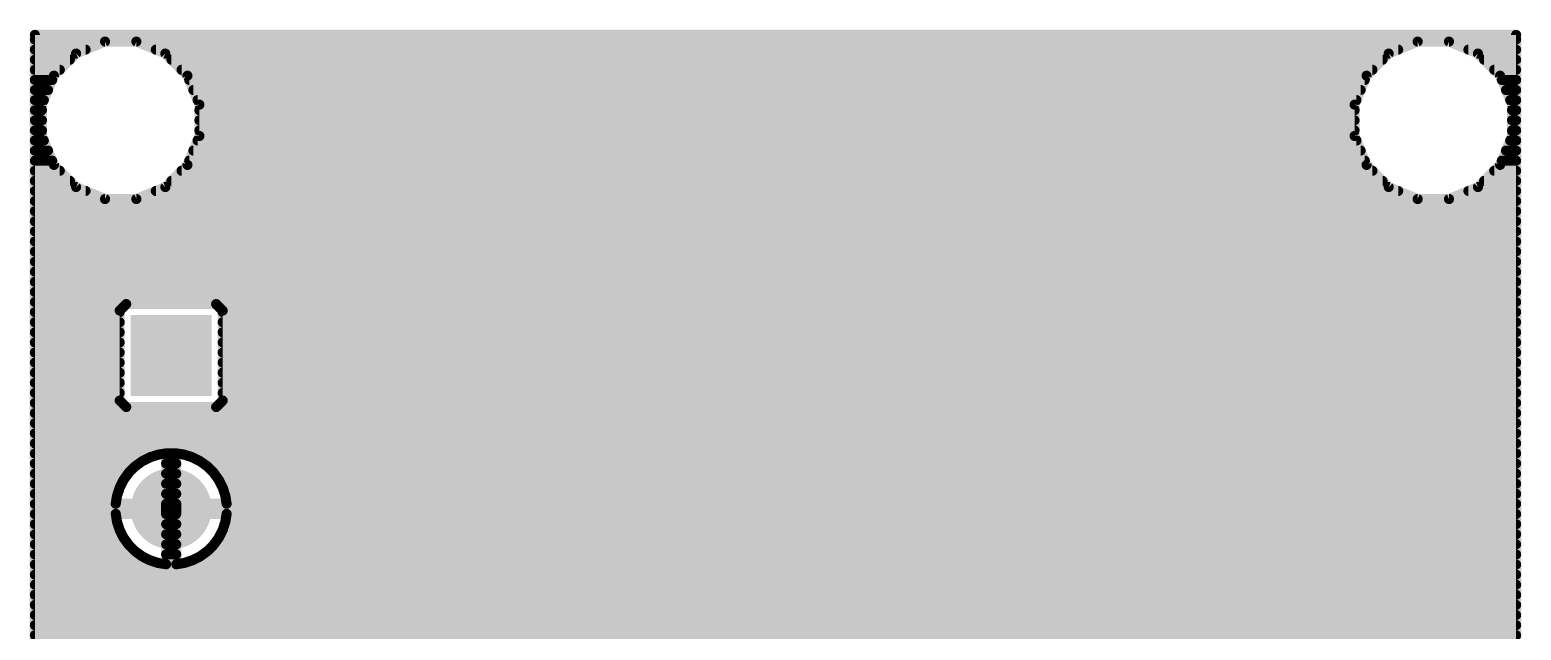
# Model space of a CAD drawing. Extents: x 0.3 to 37.8, y 0.3 to 44.2.
# Drawn here: x 0.25 to 37.77, y 29.08 to 44.19 of the extents above; entities that cross this region are included whole.
import ezdxf

# ---------------------------------------------------------------- set-up
doc = ezdxf.new("R2010")
doc.units = 0
doc.layers.add('16', color=175, linetype='CONTINUOUS')
doc.layers.add('17', color=82, linetype='CONTINUOUS')

# ---------------------------------------------------------------- blocks, each defined once
blk = doc.blocks.new('SQUAREP')
blk.add_solid([(-0.5, -0.5), (0.5, -0.5), (-0.5, 0.5), (0.5, 0.5)])
blk = doc.blocks.new('ROUNDP')
at = {"const_width": 0.5}
blk.add_lwpolyline([(0, -0.25, 1), (0, 0.25, 1), (0, -0.25)], format="xyb", dxfattribs=at)

msp = doc.modelspace()

# ---------------------------------------------------------------- linework, layer by layer
at = {"layer": '16', "const_width": 0.254}
for points in [[(0.381, 0.381), (0.381, 44.059)], [(0.381, 44.059), (37.643, 44.059)], [(0.381, 43.942), (37.643, 43.942)], [(2.146, 43.891), (1.4179, 43.5894)], [(2.934, 43.891), (2.146, 43.891)], [(3.6621, 43.5894), (2.934, 43.891)], [(35.166, 43.891), (34.4379, 43.5894)], [(35.954, 43.891), (35.166, 43.891)], [(36.6821, 43.5894), (35.954, 43.891)], [(37.643, 44.059), (37.643, 0.381)], [(0.381, 43.688), (1.6559, 43.688)], [(0.381, 43.434), (1.2624, 43.434)], [(1.4179, 43.5894), (0.8606, 43.0321)], [(3.4241, 43.688), (34.6759, 43.688)], [(4.2194, 43.0321), (3.6621, 43.5894)], [(3.8176, 43.434), (34.2824, 43.434)], [(34.4379, 43.5894), (33.8806, 43.0321)], [(36.4441, 43.688), (37.643, 43.688)], [(37.2394, 43.0321), (36.6821, 43.5894)], [(36.8376, 43.434), (37.643, 43.434)], [(0.381, 43.18), (1.0084, 43.18)], [(0.8606, 43.0321), (0.559, 42.304)], [(4.0716, 43.18), (34.0284, 43.18)], [(4.521, 42.304), (4.2194, 43.0321)], [(33.8806, 43.0321), (33.579, 42.304)], [(37.0916, 43.18), (37.643, 43.18)], [(37.541, 42.304), (37.2394, 43.0321)], [(0.381, 42.926), (0.8166, 42.926)], [(0.381, 42.672), (0.7114, 42.672)], [(4.2634, 42.926), (33.8366, 42.926)], [(4.3686, 42.672), (33.7314, 42.672)], [(37.2834, 42.926), (37.643, 42.926)], [(37.3886, 42.672), (37.643, 42.672)], [(0.381, 42.418), (0.6062, 42.418)], [(0.559, 42.304), (0.559, 41.516)], [(4.4738, 42.418), (33.6262, 42.418)], [(4.521, 41.516), (4.521, 42.304)], [(33.579, 42.304), (33.579, 41.516)], [(37.4938, 42.418), (37.643, 42.418)], [(37.541, 41.516), (37.541, 42.304)], [(0.381, 42.164), (0.559, 42.164)], [(0.381, 41.91), (0.559, 41.91)], [(4.521, 42.164), (33.579, 42.164)], [(4.521, 41.91), (33.579, 41.91)], [(37.541, 42.164), (37.643, 42.164)], [(37.541, 41.91), (37.643, 41.91)], [(0.381, 41.656), (0.559, 41.656)], [(0.559, 41.516), (0.8606, 40.7879)], [(4.2194, 40.7879), (4.521, 41.516)], [(4.521, 41.656), (33.579, 41.656)], [(33.579, 41.516), (33.8806, 40.7879)], [(37.2394, 40.7879), (37.541, 41.516)], [(37.541, 41.656), (37.643, 41.656)], [(0.381, 41.402), (0.6062, 41.402)], [(0.381, 41.148), (0.7114, 41.148)], [(4.3686, 41.148), (33.7314, 41.148)], [(4.4738, 41.402), (33.6262, 41.402)], [(37.3886, 41.148), (37.643, 41.148)], [(37.4938, 41.402), (37.643, 41.402)], [(0.381, 40.894), (0.8166, 40.894)], [(0.8606, 40.7879), (1.4179, 40.2306)], [(3.6621, 40.2306), (4.2194, 40.7879)], [(4.2634, 40.894), (33.8366, 40.894)], [(33.8806, 40.7879), (34.4379, 40.2306)], [(36.6821, 40.2306), (37.2394, 40.7879)], [(37.2834, 40.894), (37.643, 40.894)], [(0.381, 40.64), (1.0084, 40.64)], [(4.0716, 40.64), (34.0284, 40.64)], [(37.0916, 40.64), (37.643, 40.64)], [(0.381, 40.386), (1.2624, 40.386)], [(0.381, 40.132), (1.6559, 40.132)], [(1.4179, 40.2306), (2.146, 39.929)], [(2.934, 39.929), (3.6621, 40.2306)], [(3.4241, 40.132), (34.6759, 40.132)], [(3.8176, 40.386), (34.2824, 40.386)], [(34.4379, 40.2306), (35.166, 39.929)], [(35.954, 39.929), (36.6821, 40.2306)], [(36.4441, 40.132), (37.643, 40.132)], [(36.8376, 40.386), (37.643, 40.386)], [(0.381, 39.878), (37.643, 39.878)], [(2.146, 39.929), (2.934, 39.929)], [(35.166, 39.929), (35.954, 39.929)], [(0.381, 39.624), (37.643, 39.624)], [(0.381, 39.37), (37.643, 39.37)], [(0.381, 39.116), (37.643, 39.116)], [(0.381, 38.862), (37.643, 38.862)], [(0.381, 38.608), (37.643, 38.608)], [(0.381, 38.354), (37.643, 38.354)], [(0.381, 38.1), (37.643, 38.1)], [(0.381, 37.846), (37.643, 37.846)], [(0.381, 37.592), (37.643, 37.592)], [(0.381, 37.338), (37.643, 37.338)], [(0.381, 37.084), (2.5146, 37.084)], [(2.6783, 37.2872), (2.5146, 37.1235)], [(2.5146, 37.1235), (2.5146, 34.8601)], [(4.9417, 37.2872), (2.6783, 37.2872)], [(5.1054, 37.1235), (4.9417, 37.2872)], [(5.1054, 34.8601), (5.1054, 37.1235)], [(5.1054, 37.084), (37.643, 37.084)], [(0.381, 36.83), (2.5146, 36.83)], [(5.1054, 36.83), (37.643, 36.83)], [(0.381, 36.576), (2.5146, 36.576)], [(0.381, 36.322), (2.5146, 36.322)], [(5.1054, 36.576), (37.643, 36.576)], [(5.1054, 36.322), (37.643, 36.322)], [(0.381, 36.068), (2.5146, 36.068)], [(5.1054, 36.068), (37.643, 36.068)], [(0.381, 35.814), (2.5146, 35.814)], [(0.381, 35.56), (2.5146, 35.56)], [(5.1054, 35.814), (37.643, 35.814)], [(5.1054, 35.56), (37.643, 35.56)], [(0.381, 35.306), (2.5146, 35.306)], [(5.1054, 35.306), (37.643, 35.306)], [(0.381, 35.052), (2.5146, 35.052)], [(0.381, 34.798), (2.5767, 34.798)], [(2.5146, 34.8601), (2.6783, 34.6964)], [(4.9417, 34.6964), (5.1054, 34.8601)], [(5.0433, 34.798), (37.643, 34.798)], [(5.1054, 35.052), (37.643, 35.052)], [(0.381, 34.544), (37.643, 34.544)], [(2.6783, 34.6964), (4.9417, 34.6964)], [(0.381, 34.29), (37.643, 34.29)], [(0.381, 34.036), (37.643, 34.036)], [(0.381, 33.782), (37.643, 33.782)], [(0.381, 33.528), (3.6673, 33.528)], [(0.381, 33.274), (2.9993, 33.274)], [(3.0778, 33.331), (2.8999, 33.2018)], [(3.2737, 33.4308), (3.0778, 33.331)], [(3.4829, 33.4988), (3.2737, 33.4308)], [(3.683, 33.5305), (3.4829, 33.4988)], [(3.683, 32.2632), (3.683, 33.5305)], [(3.683, 33.528), (3.937, 33.528)], [(3.683, 33.274), (3.937, 33.274)], [(4.1371, 33.4988), (3.937, 33.5305)], [(3.937, 33.5305), (3.937, 32.2632)], [(3.9527, 33.528), (37.643, 33.528)], [(4.3463, 33.4308), (4.1371, 33.4988)], [(4.5422, 33.331), (4.3463, 33.4308)], [(4.7201, 33.2018), (4.5422, 33.331)], [(4.6207, 33.274), (37.643, 33.274)], [(0.381, 33.02), (2.7253, 33.02)], [(2.7444, 33.0463), (2.6152, 32.8684)], [(2.8999, 33.2018), (2.7444, 33.0463)], [(3.683, 33.02), (3.937, 33.02)], [(4.8756, 33.0463), (4.7201, 33.2018)], [(5.0048, 32.8684), (4.8756, 33.0463)], [(4.8947, 33.02), (37.643, 33.02)], [(0.381, 32.766), (2.563, 32.766)], [(0.381, 32.512), (2.4632, 32.512)], [(2.5154, 32.6725), (2.4474, 32.4633)], [(2.6152, 32.8684), (2.5154, 32.6725)], [(3.683, 32.766), (3.937, 32.766)], [(3.683, 32.512), (3.937, 32.512)], [(5.1046, 32.6725), (5.0048, 32.8684)], [(5.057, 32.766), (37.643, 32.766)], [(5.1726, 32.4633), (5.1046, 32.6725)], [(5.1568, 32.512), (37.643, 32.512)], [(0.381, 32.258), (3.683, 32.258)], [(2.4474, 32.4633), (2.4157, 32.2632)], [(2.4157, 32.2632), (3.683, 32.2632)], [(3.937, 32.2632), (3.683, 32.2632)], [(3.683, 32.2632), (3.683, 32.0092)], [(3.937, 32.0092), (3.937, 32.2632)], [(3.937, 32.2632), (5.2043, 32.2632)], [(3.937, 32.258), (37.643, 32.258)], [(5.2043, 32.2632), (5.1726, 32.4633)], [(0.381, 32.004), (2.4165, 32.004)], [(3.683, 32.0092), (2.4157, 32.0092)], [(2.4157, 32.0092), (2.4474, 31.8091)], [(2.4474, 31.8091), (2.5154, 31.5999)], [(3.683, 30.7419), (3.683, 32.0092)], [(3.683, 32.0092), (3.937, 32.0092)], [(3.683, 32.004), (3.937, 32.004)], [(3.937, 32.0092), (3.937, 30.7419)], [(5.2043, 32.0092), (3.937, 32.0092)], [(5.1046, 31.5999), (5.1726, 31.8091)], [(5.1726, 31.8091), (5.2043, 32.0092)], [(5.2035, 32.004), (37.643, 32.004)], [(0.381, 31.75), (2.4666, 31.75)], [(0.381, 31.496), (2.5683, 31.496)], [(2.5154, 31.5999), (2.6152, 31.404)], [(2.6152, 31.404), (2.7444, 31.2261)], [(3.683, 31.75), (3.937, 31.75)], [(3.683, 31.496), (3.937, 31.496)], [(4.8756, 31.2261), (5.0048, 31.404)], [(5.0048, 31.404), (5.1046, 31.5999)], [(5.0517, 31.496), (37.643, 31.496)], [(5.1534, 31.75), (37.643, 31.75)], [(0.381, 31.242), (2.7329, 31.242)], [(2.7444, 31.2261), (2.8999, 31.0706)], [(2.8999, 31.0706), (3.0778, 30.9414)], [(3.683, 31.242), (3.937, 31.242)], [(4.5422, 30.9414), (4.7201, 31.0706)], [(4.7201, 31.0706), (4.8756, 31.2261)], [(4.8871, 31.242), (37.643, 31.242)], [(0.381, 30.988), (3.0136, 30.988)], [(0.381, 30.734), (37.643, 30.734)], [(3.0778, 30.9414), (3.2737, 30.8416)], [(3.2737, 30.8416), (3.4829, 30.7736)], [(3.4829, 30.7736), (3.683, 30.7419)], [(3.683, 30.988), (3.937, 30.988)], [(3.937, 30.7419), (4.1371, 30.7736)], [(4.1371, 30.7736), (4.3463, 30.8416)], [(4.3463, 30.8416), (4.5422, 30.9414)], [(4.6064, 30.988), (37.643, 30.988)], [(0.381, 30.48), (37.643, 30.48)], [(0.381, 30.226), (37.643, 30.226)], [(0.381, 29.972), (37.643, 29.972)], [(0.381, 29.718), (37.643, 29.718)], [(0.381, 29.464), (37.643, 29.464)], [(0.381, 29.21), (37.643, 29.21)], [(0.381, 28.956), (37.643, 28.956)]]:
    msp.add_lwpolyline(points, dxfattribs=at)
at = {"layer": '16', "const_width": 0.127}
for points in [[(0.4445, 44.059, 1), (0.3175, 44.059)], [(0.381, 44.1225, 1), (0.381, 43.9955)], [(0.381, 44.0055, 1), (0.381, 43.8785)], [(2.146, 43.9545, 1), (2.146, 43.8275)], [(2.1703, 43.8323, 1), (2.1217, 43.9497)], [(2.9583, 43.9497, 1), (2.9097, 43.8323)], [(2.934, 43.8275, 1), (2.934, 43.9545)], [(35.166, 43.9545, 1), (35.166, 43.8275)], [(35.1903, 43.8323, 1), (35.1417, 43.9497)], [(35.9783, 43.9497, 1), (35.9297, 43.8323)], [(35.954, 43.8275, 1), (35.954, 43.9545)], [(37.7065, 44.059, 1), (37.5795, 44.059)], [(37.643, 43.9955, 1), (37.643, 44.1225)], [(37.643, 43.8785, 1), (37.643, 44.0055)], [(0.381, 43.7515, 1), (0.381, 43.6245)], [(0.381, 43.4975, 1), (0.381, 43.3705)], [(1.2624, 43.3705, 1), (1.2624, 43.4975)], [(1.3936, 43.6481, 1), (1.4422, 43.5307)], [(1.4628, 43.5445, 1), (1.373, 43.6343)], [(1.6559, 43.6245, 1), (1.6559, 43.7515)], [(3.4241, 43.7515, 1), (3.4241, 43.6245)], [(3.707, 43.6343, 1), (3.6172, 43.5445)], [(3.6378, 43.5307, 1), (3.6864, 43.6481)], [(3.8176, 43.4975, 1), (3.8176, 43.3705)], [(34.2824, 43.3705, 1), (34.2824, 43.4975)], [(34.4136, 43.6481, 1), (34.4622, 43.5307)], [(34.4828, 43.5445, 1), (34.393, 43.6343)], [(34.6759, 43.6245, 1), (34.6759, 43.7515)], [(36.4441, 43.7515, 1), (36.4441, 43.6245)], [(36.727, 43.6343, 1), (36.6372, 43.5445)], [(36.6578, 43.5307, 1), (36.7064, 43.6481)], [(36.8376, 43.4975, 1), (36.8376, 43.3705)], [(37.643, 43.6245, 1), (37.643, 43.7515)], [(37.643, 43.3705, 1), (37.643, 43.4975)], [(0.381, 43.2435, 1), (0.381, 43.1165)], [(0.9193, 43.0078, 1), (0.8019, 43.0564)], [(1.0084, 43.1165, 1), (1.0084, 43.2435)], [(4.0716, 43.2435, 1), (4.0716, 43.1165)], [(4.2781, 43.0564, 1), (4.1607, 43.0078)], [(33.9393, 43.0078, 1), (33.8219, 43.0564)], [(34.0284, 43.1165, 1), (34.0284, 43.2435)], [(37.0916, 43.2435, 1), (37.0916, 43.1165)], [(37.2981, 43.0564, 1), (37.1807, 43.0078)], [(37.643, 43.1165, 1), (37.643, 43.2435)], [(0.381, 42.9895, 1), (0.381, 42.8625)], [(0.381, 42.7355, 1), (0.381, 42.6085)], [(0.7114, 42.6085, 1), (0.7114, 42.7355)], [(0.8157, 43.077, 1), (0.9055, 42.9872)], [(0.8166, 42.8625, 1), (0.8166, 42.9895)], [(4.1745, 42.9872, 1), (4.2643, 43.077)], [(4.2634, 42.9895, 1), (4.2634, 42.8625)], [(4.3686, 42.7355, 1), (4.3686, 42.6085)], [(33.7314, 42.6085, 1), (33.7314, 42.7355)], [(33.8357, 43.077, 1), (33.9255, 42.9872)], [(33.8366, 42.8625, 1), (33.8366, 42.9895)], [(37.1945, 42.9872, 1), (37.2843, 43.077)], [(37.2834, 42.9895, 1), (37.2834, 42.8625)], [(37.3886, 42.7355, 1), (37.3886, 42.6085)], [(37.643, 42.8625, 1), (37.643, 42.9895)], [(37.643, 42.6085, 1), (37.643, 42.7355)], [(0.381, 42.4815, 1), (0.381, 42.3545)], [(0.6225, 42.304, 1), (0.4955, 42.304)], [(0.6062, 42.3545, 1), (0.6062, 42.4815)], [(4.4738, 42.4815, 1), (4.4738, 42.3545)], [(4.5845, 42.304, 1), (4.4575, 42.304)], [(33.6425, 42.304, 1), (33.5155, 42.304)], [(33.6262, 42.3545, 1), (33.6262, 42.4815)], [(37.4938, 42.4815, 1), (37.4938, 42.3545)], [(37.6045, 42.304, 1), (37.4775, 42.304)], [(37.643, 42.3545, 1), (37.643, 42.4815)], [(0.381, 42.2275, 1), (0.381, 42.1005)], [(0.381, 41.9735, 1), (0.381, 41.8465)], [(0.5003, 42.3283, 1), (0.6177, 42.2797)], [(0.559, 42.1005, 1), (0.559, 42.2275)], [(0.559, 41.8465, 1), (0.559, 41.9735)], [(4.521, 42.2275, 1), (4.521, 42.1005)], [(4.521, 41.9735, 1), (4.521, 41.8465)], [(4.4623, 42.2797, 1), (4.5797, 42.3283)], [(33.5203, 42.3283, 1), (33.6377, 42.2797)], [(33.579, 42.1005, 1), (33.579, 42.2275)], [(33.579, 41.8465, 1), (33.579, 41.9735)], [(37.541, 42.2275, 1), (37.541, 42.1005)], [(37.541, 41.9735, 1), (37.541, 41.8465)], [(37.4823, 42.2797, 1), (37.5997, 42.3283)], [(37.643, 42.1005, 1), (37.643, 42.2275)], [(37.643, 41.8465, 1), (37.643, 41.9735)], [(0.381, 41.7195, 1), (0.381, 41.5925)], [(0.6177, 41.5403, 1), (0.5003, 41.4917)], [(0.559, 41.5925, 1), (0.559, 41.7195)], [(4.521, 41.7195, 1), (4.521, 41.5925)], [(4.5797, 41.4917, 1), (4.4623, 41.5403)], [(33.6377, 41.5403, 1), (33.5203, 41.4917)], [(33.579, 41.5925, 1), (33.579, 41.7195)], [(37.541, 41.7195, 1), (37.541, 41.5925)], [(37.5997, 41.4917, 1), (37.4823, 41.5403)], [(37.643, 41.5925, 1), (37.643, 41.7195)], [(0.381, 41.4655, 1), (0.381, 41.3385)], [(0.381, 41.2115, 1), (0.381, 41.0845)], [(0.4955, 41.516, 1), (0.6225, 41.516)], [(0.6062, 41.3385, 1), (0.6062, 41.4655)], [(0.7114, 41.0845, 1), (0.7114, 41.2115)], [(4.3686, 41.2115, 1), (4.3686, 41.0845)], [(4.4738, 41.4655, 1), (4.4738, 41.3385)], [(4.4575, 41.516, 1), (4.5845, 41.516)], [(33.5155, 41.516, 1), (33.6425, 41.516)], [(33.6262, 41.3385, 1), (33.6262, 41.4655)], [(33.7314, 41.0845, 1), (33.7314, 41.2115)], [(37.3886, 41.2115, 1), (37.3886, 41.0845)], [(37.4938, 41.4655, 1), (37.4938, 41.3385)], [(37.4775, 41.516, 1), (37.6045, 41.516)], [(37.643, 41.3385, 1), (37.643, 41.4655)], [(37.643, 41.0845, 1), (37.643, 41.2115)], [(0.381, 40.9575, 1), (0.381, 40.8305)], [(0.9055, 40.8328, 1), (0.8157, 40.743)], [(0.8166, 40.8305, 1), (0.8166, 40.9575)], [(4.2643, 40.743, 1), (4.1745, 40.8328)], [(4.2634, 40.9575, 1), (4.2634, 40.8305)], [(33.9255, 40.8328, 1), (33.8357, 40.743)], [(33.8366, 40.8305, 1), (33.8366, 40.9575)], [(37.2843, 40.743, 1), (37.1945, 40.8328)], [(37.2834, 40.9575, 1), (37.2834, 40.8305)], [(37.643, 40.8305, 1), (37.643, 40.9575)], [(0.381, 40.7035, 1), (0.381, 40.5765)], [(0.8019, 40.7636, 1), (0.9193, 40.8122)], [(1.0084, 40.5765, 1), (1.0084, 40.7035)], [(4.0716, 40.7035, 1), (4.0716, 40.5765)], [(4.1607, 40.8122, 1), (4.2781, 40.7636)], [(33.8219, 40.7636, 1), (33.9393, 40.8122)], [(34.0284, 40.5765, 1), (34.0284, 40.7035)], [(37.0916, 40.7035, 1), (37.0916, 40.5765)], [(37.1807, 40.8122, 1), (37.2981, 40.7636)], [(37.643, 40.5765, 1), (37.643, 40.7035)], [(0.381, 40.4495, 1), (0.381, 40.3225)], [(0.381, 40.1955, 1), (0.381, 40.0685)], [(1.2624, 40.3225, 1), (1.2624, 40.4495)], [(1.4422, 40.2893, 1), (1.3936, 40.1719)], [(1.373, 40.1857, 1), (1.4628, 40.2755)], [(1.6559, 40.0685, 1), (1.6559, 40.1955)], [(3.4241, 40.1955, 1), (3.4241, 40.0685)], [(3.6172, 40.2755, 1), (3.707, 40.1857)], [(3.6864, 40.1719, 1), (3.6378, 40.2893)], [(3.8176, 40.4495, 1), (3.8176, 40.3225)], [(34.2824, 40.3225, 1), (34.2824, 40.4495)], [(34.4622, 40.2893, 1), (34.4136, 40.1719)], [(34.393, 40.1857, 1), (34.4828, 40.2755)], [(34.6759, 40.0685, 1), (34.6759, 40.1955)], [(36.4441, 40.1955, 1), (36.4441, 40.0685)], [(36.6372, 40.2755, 1), (36.727, 40.1857)], [(36.7064, 40.1719, 1), (36.6578, 40.2893)], [(36.8376, 40.4495, 1), (36.8376, 40.3225)], [(37.643, 40.3225, 1), (37.643, 40.4495)], [(37.643, 40.0685, 1), (37.643, 40.1955)], [(0.381, 39.9415, 1), (0.381, 39.8145)], [(2.146, 39.9925, 1), (2.146, 39.8655)], [(2.1217, 39.8703, 1), (2.1703, 39.9877)], [(2.9097, 39.9877, 1), (2.9583, 39.8703)], [(2.934, 39.8655, 1), (2.934, 39.9925)], [(35.166, 39.9925, 1), (35.166, 39.8655)], [(35.1417, 39.8703, 1), (35.1903, 39.9877)], [(35.9297, 39.9877, 1), (35.9783, 39.8703)], [(35.954, 39.8655, 1), (35.954, 39.9925)], [(37.643, 39.8145, 1), (37.643, 39.9415)], [(0.381, 39.6875, 1), (0.381, 39.5605)], [(0.381, 39.4335, 1), (0.381, 39.3065)], [(37.643, 39.5605, 1), (37.643, 39.6875)], [(37.643, 39.3065, 1), (37.643, 39.4335)], [(0.381, 39.1795, 1), (0.381, 39.0525)], [(37.643, 39.0525, 1), (37.643, 39.1795)], [(0.381, 38.9255, 1), (0.381, 38.7985)], [(0.381, 38.6715, 1), (0.381, 38.5445)], [(37.643, 38.7985, 1), (37.643, 38.9255)], [(37.643, 38.5445, 1), (37.643, 38.6715)], [(0.381, 38.4175, 1), (0.381, 38.2905)], [(37.643, 38.2905, 1), (37.643, 38.4175)], [(0.381, 38.1635, 1), (0.381, 38.0365)], [(0.381, 37.9095, 1), (0.381, 37.7825)], [(37.643, 38.0365, 1), (37.643, 38.1635)], [(37.643, 37.7825, 1), (37.643, 37.9095)], [(0.381, 37.6555, 1), (0.381, 37.5285)], [(37.643, 37.5285, 1), (37.643, 37.6555)], [(0.381, 37.4015, 1), (0.381, 37.2745)], [(0.381, 37.1475, 1), (0.381, 37.0205)], [(2.5781, 37.1235, 1), (2.4511, 37.1235)], [(2.4697, 37.1684, 1), (2.5595, 37.0786)], [(2.5146, 37.0205, 1), (2.5146, 37.1475)], [(2.6783, 37.3507, 1), (2.6783, 37.2237)], [(2.7232, 37.2423, 1), (2.6334, 37.3321)], [(4.9866, 37.3321, 1), (4.8968, 37.2423)], [(4.9417, 37.2237, 1), (4.9417, 37.3507)], [(5.1689, 37.1235, 1), (5.0419, 37.1235)], [(5.1054, 37.1475, 1), (5.1054, 37.0205)], [(5.0605, 37.0786, 1), (5.1503, 37.1684)], [(37.643, 37.2745, 1), (37.643, 37.4015)], [(37.643, 37.0205, 1), (37.643, 37.1475)], [(0.381, 36.8935, 1), (0.381, 36.7665)], [(2.5146, 36.7665, 1), (2.5146, 36.8935)], [(5.1054, 36.8935, 1), (5.1054, 36.7665)], [(37.643, 36.7665, 1), (37.643, 36.8935)], [(0.381, 36.6395, 1), (0.381, 36.5125)], [(0.381, 36.3855, 1), (0.381, 36.2585)], [(2.5146, 36.5125, 1), (2.5146, 36.6395)], [(2.5146, 36.2585, 1), (2.5146, 36.3855)], [(5.1054, 36.6395, 1), (5.1054, 36.5125)], [(5.1054, 36.3855, 1), (5.1054, 36.2585)], [(37.643, 36.5125, 1), (37.643, 36.6395)], [(37.643, 36.2585, 1), (37.643, 36.3855)], [(0.381, 36.1315, 1), (0.381, 36.0045)], [(2.5146, 36.0045, 1), (2.5146, 36.1315)], [(5.1054, 36.1315, 1), (5.1054, 36.0045)], [(37.643, 36.0045, 1), (37.643, 36.1315)], [(0.381, 35.8775, 1), (0.381, 35.7505)], [(0.381, 35.6235, 1), (0.381, 35.4965)], [(2.5146, 35.7505, 1), (2.5146, 35.8775)], [(2.5146, 35.4965, 1), (2.5146, 35.6235)], [(5.1054, 35.8775, 1), (5.1054, 35.7505)], [(5.1054, 35.6235, 1), (5.1054, 35.4965)], [(37.643, 35.7505, 1), (37.643, 35.8775)], [(37.643, 35.4965, 1), (37.643, 35.6235)], [(0.381, 35.3695, 1), (0.381, 35.2425)], [(2.5146, 35.2425, 1), (2.5146, 35.3695)], [(5.1054, 35.3695, 1), (5.1054, 35.2425)], [(37.643, 35.2425, 1), (37.643, 35.3695)], [(0.381, 35.1155, 1), (0.381, 34.9885)], [(0.381, 34.8615, 1), (0.381, 34.7345)], [(2.5595, 34.905, 1), (2.4697, 34.8152)], [(2.4511, 34.8601, 1), (2.5781, 34.8601)], [(2.5146, 34.9885, 1), (2.5146, 35.1155)], [(2.5767, 34.7345, 1), (2.5767, 34.8615)], [(5.0433, 34.8615, 1), (5.0433, 34.7345)], [(5.1054, 35.1155, 1), (5.1054, 34.9885)], [(5.0419, 34.8601, 1), (5.1689, 34.8601)], [(5.1503, 34.8152, 1), (5.0605, 34.905)], [(37.643, 34.9885, 1), (37.643, 35.1155)], [(37.643, 34.7345, 1), (37.643, 34.8615)], [(0.381, 34.6075, 1), (0.381, 34.4805)], [(2.6783, 34.7599, 1), (2.6783, 34.6329)], [(2.6334, 34.6515, 1), (2.7232, 34.7413)], [(4.8968, 34.7413, 1), (4.9866, 34.6515)], [(4.9417, 34.6329, 1), (4.9417, 34.7599)], [(37.643, 34.4805, 1), (37.643, 34.6075)], [(0.381, 34.3535, 1), (0.381, 34.2265)], [(0.381, 34.0995, 1), (0.381, 33.9725)], [(37.643, 34.2265, 1), (37.643, 34.3535)], [(37.643, 33.9725, 1), (37.643, 34.0995)], [(0.381, 33.8455, 1), (0.381, 33.7185)], [(37.643, 33.7185, 1), (37.643, 33.8455)], [(0.381, 33.5915, 1), (0.381, 33.4645)], [(0.381, 33.3375, 1), (0.381, 33.2105)], [(2.9993, 33.2105, 1), (2.9993, 33.3375)], [(3.049, 33.3876, 1), (3.1066, 33.2744)], [(3.1151, 33.2796, 1), (3.0405, 33.3824)], [(3.2541, 33.4912, 1), (3.2934, 33.3705)], [(3.3026, 33.3743, 1), (3.2449, 33.4874)], [(3.4729, 33.5615, 1), (3.4928, 33.4361)], [(3.5025, 33.4384, 1), (3.4632, 33.5592)], [(3.7465, 33.5305, 1), (3.6195, 33.5305)], [(3.683, 33.5915, 1), (3.683, 33.4645)], [(3.683, 33.3375, 1), (3.683, 33.2105)], [(3.6673, 33.4645, 1), (3.6673, 33.5915)], [(3.6929, 33.4678, 1), (3.6731, 33.5932)], [(3.9469, 33.5932, 1), (3.9271, 33.4678)], [(4.0005, 33.5305, 1), (3.8735, 33.5305)], [(3.9527, 33.5915, 1), (3.9527, 33.4645)], [(3.937, 33.4645, 1), (3.937, 33.5915)], [(3.937, 33.2105, 1), (3.937, 33.3375)], [(4.1568, 33.5592, 1), (4.1175, 33.4384)], [(4.1272, 33.4361, 1), (4.1471, 33.5615)], [(4.3751, 33.4874, 1), (4.3174, 33.3743)], [(4.3266, 33.3705, 1), (4.3659, 33.4912)], [(4.5795, 33.3824, 1), (4.5049, 33.2796)], [(4.5134, 33.2744, 1), (4.571, 33.3876)], [(4.6207, 33.3375, 1), (4.6207, 33.2105)], [(37.643, 33.4645, 1), (37.643, 33.5915)], [(37.643, 33.2105, 1), (37.643, 33.3375)], [(0.381, 33.0835, 1), (0.381, 32.9565)], [(2.6995, 33.0912, 1), (2.7893, 33.0014)], [(2.7958, 33.009, 1), (2.6931, 33.0836)], [(2.7253, 32.9565, 1), (2.7253, 33.0835)], [(2.8626, 33.2531, 1), (2.9372, 33.1504)], [(2.9448, 33.1569, 1), (2.855, 33.2467)], [(3.683, 33.0835, 1), (3.683, 32.9565)], [(3.937, 32.9565, 1), (3.937, 33.0835)], [(4.765, 33.2467, 1), (4.6752, 33.1569)], [(4.6828, 33.1504, 1), (4.7574, 33.2531)], [(4.9269, 33.0836, 1), (4.8242, 33.009)], [(4.8307, 33.0014, 1), (4.9205, 33.0912)], [(4.8947, 33.0835, 1), (4.8947, 32.9565)], [(37.643, 32.9565, 1), (37.643, 33.0835)], [(0.381, 32.8295, 1), (0.381, 32.7025)], [(0.381, 32.5755, 1), (0.381, 32.4485)], [(2.4588, 32.7013, 1), (2.5719, 32.6436)], [(2.5757, 32.6528, 1), (2.455, 32.6921)], [(2.4632, 32.4485, 1), (2.4632, 32.5755)], [(2.5638, 32.9057, 1), (2.6666, 32.8311)], [(2.6718, 32.8396, 1), (2.5586, 32.8972)], [(2.563, 32.7025, 1), (2.563, 32.8295)], [(3.683, 32.8295, 1), (3.683, 32.7025)], [(3.683, 32.5755, 1), (3.683, 32.4485)], [(3.937, 32.7025, 1), (3.937, 32.8295)], [(3.937, 32.4485, 1), (3.937, 32.5755)], [(5.0614, 32.8972, 1), (4.9482, 32.8396)], [(4.9534, 32.8311, 1), (5.0562, 32.9057)], [(5.057, 32.8295, 1), (5.057, 32.7025)], [(5.165, 32.6921, 1), (5.0443, 32.6528)], [(5.0481, 32.6436, 1), (5.1612, 32.7013)], [(5.1568, 32.5755, 1), (5.1568, 32.4485)], [(37.643, 32.7025, 1), (37.643, 32.8295)], [(37.643, 32.4485, 1), (37.643, 32.5755)], [(0.381, 32.3215, 1), (0.381, 32.1945)], [(2.4157, 32.3267, 1), (2.4157, 32.1997)], [(2.353, 32.2731, 1), (2.4784, 32.2533)], [(2.387, 32.483, 1), (2.5078, 32.4437)], [(2.5101, 32.4534, 1), (2.3847, 32.4733)], [(3.683, 32.3267, 1), (3.683, 32.1997)], [(3.7465, 32.2632, 1), (3.6195, 32.2632)], [(3.6195, 32.2632, 1), (3.7465, 32.2632)], [(3.683, 32.1997, 1), (3.683, 32.3267)], [(3.683, 32.1945, 1), (3.683, 32.3215)], [(4.0005, 32.2632, 1), (3.8735, 32.2632)], [(3.937, 32.3267, 1), (3.937, 32.1997)], [(3.937, 32.3215, 1), (3.937, 32.1945)], [(3.8735, 32.2632, 1), (4.0005, 32.2632)], [(3.937, 32.1997, 1), (3.937, 32.3267)], [(5.2353, 32.4733, 1), (5.1099, 32.4534)], [(5.1122, 32.4437, 1), (5.233, 32.483)], [(5.1416, 32.2533, 1), (5.267, 32.2731)], [(5.2043, 32.1997, 1), (5.2043, 32.3267)], [(37.643, 32.1945, 1), (37.643, 32.3215)], [(0.381, 32.0675, 1), (0.381, 31.9405)], [(2.4157, 32.0727, 1), (2.4157, 31.9457)], [(2.4784, 32.0191, 1), (2.353, 31.9993)], [(2.5078, 31.8287, 1), (2.387, 31.7894)], [(2.4165, 31.9405, 1), (2.4165, 32.0675)], [(3.7465, 32.0092, 1), (3.6195, 32.0092)], [(3.683, 32.0727, 1), (3.683, 31.9457)], [(3.683, 32.0675, 1), (3.683, 31.9405)], [(3.6195, 32.0092, 1), (3.7465, 32.0092)], [(3.683, 31.9457, 1), (3.683, 32.0727)], [(4.0005, 32.0092, 1), (3.8735, 32.0092)], [(3.937, 32.0727, 1), (3.937, 31.9457)], [(3.8735, 32.0092, 1), (4.0005, 32.0092)], [(3.937, 31.9457, 1), (3.937, 32.0727)], [(3.937, 31.9405, 1), (3.937, 32.0675)], [(5.233, 31.7894, 1), (5.1122, 31.8287)], [(5.2035, 32.0675, 1), (5.2035, 31.9405)], [(5.267, 31.9993, 1), (5.1416, 32.0191)], [(5.2043, 31.9457, 1), (5.2043, 32.0727)], [(37.643, 31.9405, 1), (37.643, 32.0675)], [(0.381, 31.8135, 1), (0.381, 31.6865)], [(0.381, 31.5595, 1), (0.381, 31.4325)], [(2.3847, 31.7991, 1), (2.5101, 31.819)], [(2.5719, 31.6288, 1), (2.4588, 31.5711)], [(2.455, 31.5803, 1), (2.5757, 31.6196)], [(2.4666, 31.6865, 1), (2.4666, 31.8135)], [(2.6666, 31.4413, 1), (2.5638, 31.3667)], [(2.5683, 31.4325, 1), (2.5683, 31.5595)], [(3.683, 31.8135, 1), (3.683, 31.6865)], [(3.683, 31.5595, 1), (3.683, 31.4325)], [(3.937, 31.6865, 1), (3.937, 31.8135)], [(3.937, 31.4325, 1), (3.937, 31.5595)], [(5.0562, 31.3667, 1), (4.9534, 31.4413)], [(5.0517, 31.5595, 1), (5.0517, 31.4325)], [(5.0443, 31.6196, 1), (5.165, 31.5803)], [(5.1612, 31.5711, 1), (5.0481, 31.6288)], [(5.1534, 31.8135, 1), (5.1534, 31.6865)], [(5.1099, 31.819, 1), (5.2353, 31.7991)], [(37.643, 31.6865, 1), (37.643, 31.8135)], [(37.643, 31.4325, 1), (37.643, 31.5595)], [(0.381, 31.3055, 1), (0.381, 31.1785)], [(2.5586, 31.3752, 1), (2.6718, 31.4328)], [(2.7893, 31.271, 1), (2.6995, 31.1812)], [(2.6931, 31.1888, 1), (2.7958, 31.2634)], [(2.7329, 31.1785, 1), (2.7329, 31.3055)], [(2.9372, 31.122, 1), (2.8626, 31.0193)], [(2.855, 31.0257, 1), (2.9448, 31.1155)], [(3.683, 31.3055, 1), (3.683, 31.1785)], [(3.937, 31.1785, 1), (3.937, 31.3055)], [(4.6752, 31.1155, 1), (4.765, 31.0257)], [(4.7574, 31.0193, 1), (4.6828, 31.122)], [(4.8242, 31.2634, 1), (4.9269, 31.1888)], [(4.8871, 31.3055, 1), (4.8871, 31.1785)], [(4.9205, 31.1812, 1), (4.8307, 31.271)], [(4.9482, 31.4328, 1), (5.0614, 31.3752)], [(37.643, 31.1785, 1), (37.643, 31.3055)], [(0.381, 31.0515, 1), (0.381, 30.9245)], [(0.381, 30.7975, 1), (0.381, 30.6705)], [(3.0136, 30.9245, 1), (3.0136, 31.0515)], [(3.1066, 30.998, 1), (3.049, 30.8848)], [(3.0405, 30.89, 1), (3.1151, 30.9928)], [(3.2934, 30.9019, 1), (3.2541, 30.7812)], [(3.2449, 30.785, 1), (3.3026, 30.8981)], [(3.4928, 30.8363, 1), (3.4729, 30.7109)], [(3.4632, 30.7132, 1), (3.5025, 30.834)], [(3.683, 31.0515, 1), (3.683, 30.9245)], [(3.6195, 30.7419, 1), (3.7465, 30.7419)], [(3.6731, 30.6792, 1), (3.6929, 30.8046)], [(3.9271, 30.8046, 1), (3.9469, 30.6792)], [(3.8735, 30.7419, 1), (4.0005, 30.7419)], [(3.937, 30.9245, 1), (3.937, 31.0515)], [(4.1175, 30.834, 1), (4.1568, 30.7132)], [(4.1471, 30.7109, 1), (4.1272, 30.8363)], [(4.3174, 30.8981, 1), (4.3751, 30.785)], [(4.3659, 30.7812, 1), (4.3266, 30.9019)], [(4.5049, 30.9928, 1), (4.5795, 30.89)], [(4.571, 30.8848, 1), (4.5134, 30.998)], [(4.6064, 31.0515, 1), (4.6064, 30.9245)], [(37.643, 30.9245, 1), (37.643, 31.0515)], [(37.643, 30.6705, 1), (37.643, 30.7975)], [(0.381, 30.5435, 1), (0.381, 30.4165)], [(37.643, 30.4165, 1), (37.643, 30.5435)], [(0.381, 30.2895, 1), (0.381, 30.1625)], [(0.381, 30.0355, 1), (0.381, 29.9085)], [(37.643, 30.1625, 1), (37.643, 30.2895)], [(37.643, 29.9085, 1), (37.643, 30.0355)], [(0.381, 29.7815, 1), (0.381, 29.6545)], [(37.643, 29.6545, 1), (37.643, 29.7815)], [(0.381, 29.5275, 1), (0.381, 29.4005)], [(0.381, 29.2735, 1), (0.381, 29.1465)], [(37.643, 29.4005, 1), (37.643, 29.5275)], [(37.643, 29.1465, 1), (37.643, 29.2735)], [(0.381, 29.0195, 1), (0.381, 28.8925)], [(37.643, 28.8925, 1), (37.643, 29.0195)]]:
    msp.add_lwpolyline(points, format="xyb", dxfattribs=at)

# ---------------------------------------------------------------- block references
at = {"layer": '17', "xscale": 2.032, "yscale": 2.032, "rotation": 270}
for name, p in [('SQUAREP', (3.81, 35.9918)), ('ROUNDP', (3.81, 32.1362))]:
    msp.add_blockref(name, p, dxfattribs=at)

doc.saveas('drawing.dxf')
